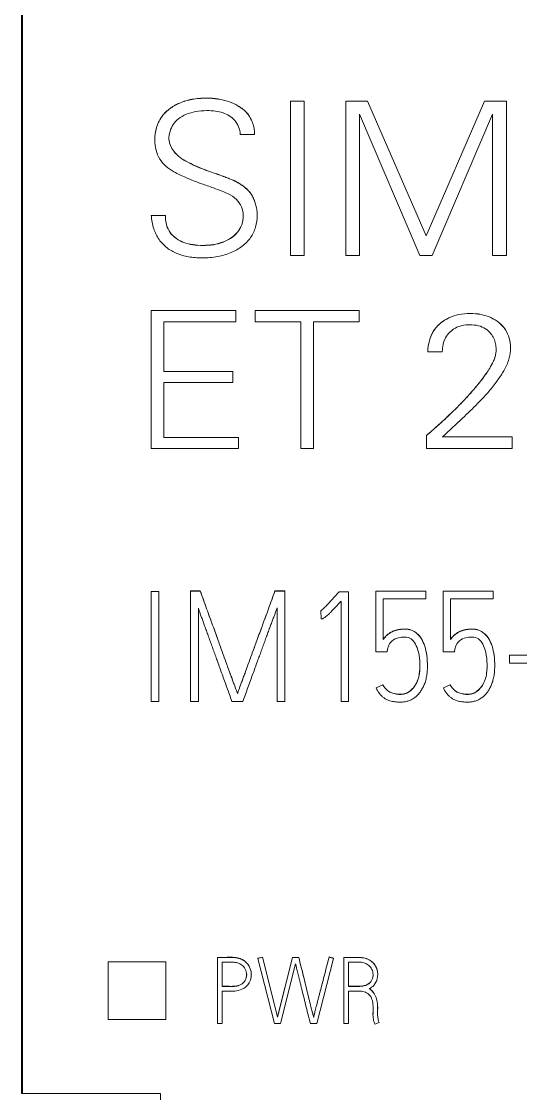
# Model space of a CAD drawing. Header units: millimetres. Extents: x 6750 to 121550, y -28210 to 66060.
# Drawn here: x 16075.67 to 16083.78, y 16136.44 to 16153.88 of the extents above; entities that cross this region are included whole.
import ezdxf

# ---------------------------------------------------------------- set-up
doc = ezdxf.new("R2010")
doc.units = ezdxf.units.MM
doc.layers.add('1', color=7, linetype='Continuous')

# ---------------------------------------------------------------- blocks, each defined once
blk = doc.blocks.new('5')
at = {"layer": '1', "color": 7, "linetype": 'Continuous', "lineweight": 13}
for p, q in [((40058.585, 18100.104), (40058.585, 18155.043)), ((40063.463, 18118.104), (40063.463, 18115.304)), ((40063.712, 18118.104), (40063.463, 18118.104)), ((40063.712, 18115.304), (40063.712, 18118.104)), ((40064.465, 18118.104), (40064.465, 18115.304)), ((40064.861, 18118.104), (40064.465, 18118.104)), ((40065.922, 18115.665), (40064.861, 18118.104)), ((40066.982, 18118.104), (40065.922, 18115.665)), ((40067.378, 18118.104), (40066.982, 18118.104)), ((40067.378, 18115.304), (40067.378, 18118.104)), ((40064.714, 18115.304), (40064.714, 18117.867)), ((40064.714, 18117.867), (40065.809, 18115.304)), ((40066.034, 18115.304), (40067.129, 18117.867)), ((40067.129, 18117.867), (40067.129, 18115.304)), ((40062.554, 18117.503), (40062.81, 18117.503)), ((40062.811, 18117.521), (40062.811, 18117.525)), ((40061.004, 18117.407), (40061.004, 18117.403)), ((40060.938, 18116.029), (40060.938, 18116.031)), ((40061.195, 18116.029), (40060.938, 18116.029)), ((40061.195, 18116.029), (40061.195, 18116.031)), ((40062.861, 18116.031), (40062.861, 18116.035)), ((40063.463, 18115.304), (40063.712, 18115.304)), ((40064.465, 18115.304), (40064.714, 18115.304)), ((40065.809, 18115.304), (40066.034, 18115.304)), ((40067.129, 18115.304), (40067.378, 18115.304)), ((40060.938, 18114.305), (40060.938, 18111.805)), ((40062.47, 18114.305), (40060.938, 18114.305)), ((40062.47, 18114.104), (40062.47, 18114.305)), ((40062.824, 18114.305), (40062.824, 18114.104)), ((40064.71, 18114.305), (40062.824, 18114.305)), ((40064.71, 18114.104), (40064.71, 18114.305)), ((40061.167, 18113.2), (40061.167, 18114.104)), ((40061.167, 18114.104), (40062.47, 18114.104)), ((40062.824, 18114.104), (40063.653, 18114.104)), ((40063.653, 18114.104), (40063.653, 18111.805)), ((40063.881, 18111.805), (40063.881, 18114.104)), ((40063.881, 18114.104), (40064.71, 18114.104)), ((40067.453, 18113.625), (40067.453, 18113.629)), ((40065.956, 18113.572), (40065.956, 18113.568)), ((40065.956, 18113.557), (40066.217, 18113.557)), ((40062.42, 18113.2), (40061.167, 18113.2)), ((40062.42, 18112.999), (40062.42, 18113.2)), ((40061.167, 18112.006), (40061.167, 18112.999)), ((40061.167, 18112.999), (40062.42, 18112.999)), ((40065.931, 18112.04), (40065.931, 18112.043)), ((40065.931, 18112.04), (40065.931, 18111.805)), ((40062.524, 18112.006), (40061.167, 18112.006)), ((40062.524, 18111.805), (40062.524, 18112.006)), ((40067.485, 18112.016), (40066.22, 18112.016)), ((40067.485, 18111.805), (40067.485, 18112.016)), ((40060.938, 18111.805), (40062.524, 18111.805)), ((40063.653, 18111.805), (40063.881, 18111.805)), ((40065.931, 18111.805), (40067.485, 18111.805)), ((40061.075, 18109.211), (40060.938, 18109.211)), ((40060.938, 18109.211), (40060.938, 18107.218)), ((40061.075, 18107.218), (40061.075, 18109.211)), ((40061.653, 18109.217), (40061.653, 18109.22)), ((40061.828, 18109.22), (40061.653, 18109.22)), ((40061.653, 18109.217), (40061.653, 18107.218)), ((40061.828, 18109.217), (40061.653, 18109.217)), ((40061.828, 18109.217), (40061.828, 18109.22)), ((40063.359, 18109.22), (40063.182, 18109.22)), ((40063.182, 18109.217), (40063.182, 18109.22)), ((40063.359, 18109.217), (40063.182, 18109.217)), ((40063.359, 18109.217), (40063.359, 18109.22)), ((40063.359, 18107.218), (40063.359, 18109.217)), ((40064.516, 18109.206), (40064.344, 18109.206)), ((40064.516, 18107.215), (40064.516, 18109.206)), ((40065.01, 18108.119), (40065.01, 18109.217)), ((40065.01, 18109.217), (40065.919, 18109.217)), ((40065.919, 18109.217), (40065.919, 18109.078)), ((40066.23, 18108.119), (40066.23, 18109.217)), ((40066.23, 18109.217), (40067.139, 18109.217)), ((40067.139, 18109.217), (40067.139, 18109.078)), ((40064.38, 18109.034), (40064.38, 18107.215)), ((40065.147, 18109.078), (40065.147, 18108.341)), ((40065.919, 18109.078), (40065.147, 18109.078)), ((40066.367, 18109.078), (40066.367, 18108.341)), ((40067.139, 18109.078), (40066.367, 18109.078)), ((40061.793, 18107.218), (40061.793, 18108.906)), ((40063.22, 18108.912), (40063.22, 18107.218)), ((40064.014, 18108.86), (40064.014, 18108.863)), ((40064.014, 18108.86), (40064.022, 18108.712)), ((40065.218, 18108.119), (40065.01, 18108.119)), ((40066.438, 18108.119), (40066.23, 18108.119)), ((40067.437, 18108.053), (40067.437, 18107.911)), ((40068.059, 18108.053), (40067.437, 18108.053)), ((40065.947, 18107.859), (40065.947, 18107.865)), ((40067.167, 18107.859), (40067.167, 18107.865)), ((40067.437, 18107.911), (40068.059, 18107.911)), ((40062.505, 18107.359), (40062.505, 18107.363)), ((40065.016, 18107.462), (40065.141, 18107.52)), ((40065.016, 18107.462), (40065.016, 18107.465)), ((40065.141, 18107.52), (40065.141, 18107.524)), ((40066.236, 18107.462), (40066.361, 18107.52)), ((40066.236, 18107.462), (40066.236, 18107.465)), ((40066.361, 18107.52), (40066.361, 18107.524)), ((40060.938, 18107.218), (40061.075, 18107.218)), ((40061.653, 18107.218), (40061.793, 18107.218)), ((40062.401, 18107.218), (40062.6, 18107.218)), ((40063.22, 18107.218), (40063.359, 18107.218)), ((40064.38, 18107.215), (40064.516, 18107.215)), ((40060.155, 18101.446), (40060.155, 18102.496)), ((40060.155, 18102.496), (40061.205, 18102.496)), ((40061.205, 18102.496), (40061.205, 18101.446)), ((40062.138, 18102.572), (40062.138, 18102.575)), ((40062.138, 18101.373), (40062.138, 18102.572)), ((40062.956, 18102.58), (40062.874, 18102.56)), ((40062.956, 18102.577), (40062.874, 18102.557)), ((40062.874, 18102.557), (40062.874, 18102.56)), ((40062.874, 18102.557), (40063.172, 18101.373)), ((40063.229, 18101.496), (40062.956, 18102.58)), ((40062.956, 18102.577), (40062.956, 18102.58)), ((40063.229, 18101.492), (40062.956, 18102.577)), ((40063.498, 18102.575), (40063.229, 18101.496)), ((40063.498, 18102.572), (40063.229, 18101.492)), ((40063.613, 18102.575), (40063.498, 18102.575)), ((40063.498, 18102.572), (40063.498, 18102.575)), ((40063.613, 18102.572), (40063.498, 18102.572)), ((40063.613, 18102.572), (40063.613, 18102.575)), ((40063.939, 18101.373), (40064.245, 18102.557)), ((40064.245, 18102.56), (40064.164, 18102.582)), ((40064.164, 18102.579), (40064.164, 18102.582)), ((40064.245, 18102.557), (40064.164, 18102.579)), ((40064.245, 18102.557), (40064.245, 18102.56)), ((40064.43, 18102.572), (40064.43, 18102.575)), ((40064.43, 18101.373), (40064.43, 18102.572)), ((40062.223, 18102.487), (40062.223, 18102.046)), ((40063.285, 18101.373), (40063.556, 18102.456)), ((40064.515, 18102.487), (40064.515, 18102.048)), ((40062.754, 18102.258), (40062.754, 18102.263)), ((40065.046, 18102.261), (40065.046, 18102.266)), ((40062.223, 18101.962), (40062.223, 18101.373)), ((40064.515, 18101.963), (40064.515, 18101.373)), ((40064.96, 18101.552), (40064.96, 18101.547)), ((40061.205, 18101.446), (40060.155, 18101.446)), ((40062.223, 18101.373), (40062.138, 18101.373)), ((40063.172, 18101.373), (40063.285, 18101.373)), ((40063.229, 18101.492), (40063.229, 18101.496)), ((40063.824, 18101.373), (40063.939, 18101.373)), ((40063.883, 18101.489), (40063.883, 18101.492)), ((40064.515, 18101.373), (40064.43, 18101.373)), ((40065.071, 18101.394), (40064.993, 18101.364)), ((40065.071, 18101.394), (40065.071, 18101.398)), ((40061.105, 18100.104), (40058.585, 18100.104))]:
    blk.add_line(p, q, dxfattribs=at)
for points, knots in [([(40062.81, 18117.505), (40062.813, 18117.575), (40062.79, 18117.714), (40062.685, 18117.899), (40062.523, 18118.023), (40062.34, 18118.105), (40062.144, 18118.151), (40061.919, 18118.166), (40061.684, 18118.148), (40061.455, 18118.081), (40061.262, 18117.971), (40061.111, 18117.818), (40061.021, 18117.622), (40061.004, 18117.478), (40061.004, 18117.404), (40061.004, 18117.404)], [0, 0, 0, 0, 0.082317, 0.159626, 0.242872, 0.315418, 0.39261, 0.476931, 0.576687, 0.667098, 0.752649, 0.833856, 0.913516, 0.999988, 1, 1, 1, 1]), ([(40062.81, 18117.503), (40062.813, 18117.573), (40062.79, 18117.712), (40062.685, 18117.897), (40062.523, 18118.021), (40062.34, 18118.103), (40062.144, 18118.149), (40061.919, 18118.164), (40061.684, 18118.146), (40061.455, 18118.079), (40061.262, 18117.969), (40061.111, 18117.816), (40061.021, 18117.619), (40060.997, 18117.413), (40061.017, 18117.218), (40061.084, 18117.051), (40061.199, 18116.916), (40061.367, 18116.81), (40061.585, 18116.706), (40061.826, 18116.614), (40062.049, 18116.539), (40062.21, 18116.479), (40062.354, 18116.418), (40062.486, 18116.336), (40062.587, 18116.192), (40062.613, 18116.026), (40062.59, 18115.862), (40062.508, 18115.716), (40062.381, 18115.61), (40062.231, 18115.537), (40062.061, 18115.495), (40061.878, 18115.483), (40061.697, 18115.494), (40061.533, 18115.534), (40061.391, 18115.606), (40061.277, 18115.713), (40061.207, 18115.862), (40061.194, 18115.973), (40061.195, 18116.029)], [0, 0, 0, 0, 0.030889, 0.0599, 0.091138, 0.118361, 0.147327, 0.178968, 0.216402, 0.250329, 0.282431, 0.312905, 0.342797, 0.375245, 0.402795, 0.427926, 0.452851, 0.478995, 0.514144, 0.558717, 0.592082, 0.617139, 0.633918, 0.660603, 0.684114, 0.708357, 0.732422, 0.755322, 0.779994, 0.803341, 0.82832, 0.855864, 0.883403, 0.907603, 0.92946, 0.952252, 0.974877, 1, 1, 1, 1]), ([(40060.938, 18116.029), (40060.945, 18115.949), (40060.974, 18115.795), (40061.07, 18115.591), (40061.218, 18115.438), (40061.403, 18115.332), (40061.621, 18115.273), (40061.874, 18115.255), (40062.136, 18115.275), (40062.386, 18115.345), (40062.591, 18115.464), (40062.748, 18115.623), (40062.843, 18115.82), (40062.865, 18115.993), (40062.857, 18116.125), (40062.84, 18116.213), (40062.812, 18116.299), (40062.775, 18116.38), (40062.728, 18116.451), (40062.666, 18116.518), (40062.586, 18116.582), (40062.48, 18116.644), (40062.373, 18116.692), (40062.265, 18116.733), (40062.155, 18116.773), (40061.927, 18116.851), (40061.64, 18116.962), (40061.344, 18117.152), (40061.245, 18117.383), (40061.273, 18117.555), (40061.331, 18117.685), (40061.433, 18117.793), (40061.574, 18117.875), (40061.751, 18117.924), (40061.932, 18117.937), (40062.099, 18117.928), (40062.237, 18117.898), (40062.358, 18117.843), (40062.46, 18117.76), (40062.529, 18117.641), (40062.55, 18117.55), (40062.554, 18117.503)], [0, 0, 0, 0, 0.03578, 0.06769, 0.098351, 0.127939, 0.160348, 0.197201, 0.238828, 0.275857, 0.310166, 0.342167, 0.372721, 0.404961, 0.417856, 0.430897, 0.444287, 0.457445, 0.469842, 0.481776, 0.497434, 0.515152, 0.535211, 0.549122, 0.566308, 0.586775, 0.654817, 0.702447, 0.736814, 0.757929, 0.777796, 0.798351, 0.822345, 0.848675, 0.878732, 0.901834, 0.922112, 0.940242, 0.95978, 0.979016, 1, 1, 1, 1]), ([(40062.861, 18116.034), (40062.861, 18116.036), (40062.861, 18116.067), (40062.857, 18116.127), (40062.84, 18116.215), (40062.812, 18116.301), (40062.775, 18116.382), (40062.728, 18116.453), (40062.666, 18116.52), (40062.586, 18116.584), (40062.48, 18116.646), (40062.373, 18116.694), (40062.265, 18116.735), (40062.155, 18116.775), (40061.927, 18116.853), (40061.64, 18116.964), (40061.344, 18117.154), (40061.262, 18117.345), (40061.26, 18117.431), (40061.26, 18117.439)], [0, 0, 0, 0, 0.002347, 0.040712, 0.079512, 0.119351, 0.1585, 0.195383, 0.230889, 0.277475, 0.330191, 0.38987, 0.431257, 0.482392, 0.543285, 0.745725, 0.887436, 0.989684, 1, 1, 1, 1]), ([(40062.605, 18116.029), (40062.605, 18116.028), (40062.605, 18115.972), (40062.59, 18115.864), (40062.508, 18115.718), (40062.381, 18115.613), (40062.231, 18115.539), (40062.061, 18115.497), (40061.878, 18115.485), (40061.697, 18115.496), (40061.533, 18115.536), (40061.391, 18115.608), (40061.277, 18115.715), (40061.207, 18115.864), (40061.194, 18115.975), (40061.195, 18116.031)], [0, 0, 0, 0, 0.000529, 0.083, 0.161478, 0.246029, 0.326043, 0.411645, 0.50604, 0.600418, 0.683351, 0.758256, 0.836367, 0.913904, 1, 1, 1, 1]), ([(40067.453, 18113.629), (40067.453, 18113.689), (40067.439, 18113.805), (40067.368, 18113.967), (40067.249, 18114.094), (40067.096, 18114.188), (40066.916, 18114.244), (40066.719, 18114.26), (40066.521, 18114.243), (40066.336, 18114.184), (40066.177, 18114.083), (40066.049, 18113.942), (40065.971, 18113.76), (40065.955, 18113.627), (40065.956, 18113.559)], [0, 0, 0, 0, 0.080075, 0.155443, 0.231613, 0.310614, 0.392627, 0.482112, 0.573577, 0.657504, 0.738698, 0.823847, 0.908279, 1, 1, 1, 1]), ([(40066.22, 18112.016), (40066.342, 18112.128), (40066.557, 18112.326), (40066.832, 18112.592), (40067.039, 18112.806), (40067.187, 18112.995), (40067.305, 18113.164), (40067.383, 18113.304), (40067.426, 18113.421), (40067.448, 18113.521), (40067.457, 18113.65), (40067.44, 18113.802), (40067.368, 18113.965), (40067.249, 18114.092), (40067.096, 18114.186), (40066.916, 18114.242), (40066.719, 18114.258), (40066.521, 18114.241), (40066.336, 18114.182), (40066.177, 18114.081), (40066.049, 18113.94), (40065.971, 18113.758), (40065.955, 18113.625), (40065.956, 18113.557)], [0, 0, 0, 0, 0.114671, 0.203231, 0.265775, 0.322122, 0.36968, 0.408822, 0.432932, 0.456463, 0.47988, 0.522429, 0.561556, 0.601099, 0.642111, 0.684688, 0.731143, 0.778626, 0.822196, 0.864348, 0.908552, 0.952384, 1, 1, 1, 1]), ([(40066.217, 18113.557), (40066.216, 18113.603), (40066.226, 18113.692), (40066.271, 18113.816), (40066.349, 18113.918), (40066.452, 18113.995), (40066.578, 18114.04), (40066.722, 18114.053), (40066.869, 18114.039), (40067.004, 18113.984), (40067.096, 18113.898), (40067.154, 18113.802), (40067.186, 18113.705), (40067.195, 18113.612), (40067.188, 18113.526), (40067.169, 18113.449), (40067.138, 18113.369), (40067.091, 18113.281), (40067.027, 18113.182), (40066.932, 18113.051), (40066.804, 18112.892), (40066.643, 18112.711), (40066.477, 18112.54), (40066.305, 18112.374), (40066.126, 18112.21), (40065.999, 18112.099), (40065.931, 18112.04)], [0, 0, 0, 0, 0.038956, 0.07462, 0.109655, 0.144884, 0.181194, 0.221247, 0.265487, 0.304306, 0.341693, 0.36967, 0.397589, 0.426858, 0.447851, 0.469788, 0.493122, 0.520169, 0.553146, 0.59221, 0.656609, 0.72452, 0.796081, 0.857139, 0.925098, 1, 1, 1, 1]), ([(40067.192, 18113.603), (40067.192, 18113.578), (40067.188, 18113.528), (40067.169, 18113.451), (40067.138, 18113.371), (40067.091, 18113.283), (40067.027, 18113.184), (40066.932, 18113.053), (40066.804, 18112.894), (40066.643, 18112.713), (40066.477, 18112.542), (40066.305, 18112.376), (40066.126, 18112.212), (40065.999, 18112.101), (40065.931, 18112.043)], [0, 0, 0, 0, 0.036389, 0.074675, 0.115395, 0.162598, 0.22015, 0.288325, 0.400714, 0.519232, 0.64412, 0.750678, 0.869281, 1, 1, 1, 1]), ([(40062.505, 18107.363), (40062.502, 18107.369), (40062.494, 18107.387), (40062.481, 18107.422), (40062.462, 18107.472), (40062.439, 18107.535), (40062.412, 18107.609), (40062.381, 18107.693), (40062.347, 18107.785), (40062.311, 18107.884), (40062.272, 18107.989), (40062.233, 18108.099), (40062.193, 18108.211), (40062.134, 18108.379), (40062.049, 18108.608), (40061.941, 18108.907), (40061.867, 18109.113), (40061.828, 18109.22)], [0, 0, 0, 0, 0.01051, 0.029567, 0.057177, 0.091724, 0.131585, 0.176761, 0.226488, 0.280002, 0.337303, 0.396864, 0.457159, 0.518187, 0.666593, 0.827197, 1, 1, 1, 1]), ([(40062.505, 18107.359), (40062.502, 18107.366), (40062.494, 18107.384), (40062.481, 18107.419), (40062.462, 18107.469), (40062.439, 18107.532), (40062.412, 18107.606), (40062.381, 18107.689), (40062.347, 18107.781), (40062.311, 18107.881), (40062.272, 18107.986), (40062.233, 18108.096), (40062.193, 18108.208), (40062.134, 18108.376), (40062.049, 18108.605), (40061.941, 18108.903), (40061.867, 18109.11), (40061.828, 18109.217)], [0, 0, 0, 0, 0.01051, 0.029567, 0.057177, 0.091724, 0.131585, 0.176761, 0.226488, 0.280002, 0.337303, 0.396864, 0.457159, 0.518187, 0.666593, 0.827197, 1, 1, 1, 1]), ([(40063.182, 18109.22), (40063.143, 18109.113), (40063.068, 18108.906), (40062.959, 18108.608), (40062.874, 18108.379), (40062.813, 18108.211), (40062.772, 18108.099), (40062.732, 18107.989), (40062.694, 18107.884), (40062.657, 18107.785), (40062.623, 18107.693), (40062.593, 18107.609), (40062.566, 18107.536), (40062.543, 18107.472), (40062.526, 18107.422), (40062.513, 18107.387), (40062.507, 18107.369), (40062.505, 18107.363)], [0, 0, 0, 0, 0.172859, 0.333624, 0.482296, 0.543585, 0.604036, 0.663651, 0.720953, 0.774468, 0.824196, 0.869347, 0.90913, 0.943546, 0.970974, 0.989792, 1, 1, 1, 1]), ([(40063.182, 18109.217), (40063.143, 18109.11), (40063.068, 18108.903), (40062.959, 18108.605), (40062.874, 18108.376), (40062.813, 18108.208), (40062.772, 18108.096), (40062.732, 18107.986), (40062.694, 18107.881), (40062.657, 18107.781), (40062.623, 18107.689), (40062.593, 18107.606), (40062.566, 18107.532), (40062.543, 18107.469), (40062.526, 18107.419), (40062.513, 18107.384), (40062.507, 18107.366), (40062.505, 18107.359)], [0, 0, 0, 0, 0.172859, 0.333624, 0.482296, 0.543585, 0.604036, 0.663651, 0.720953, 0.774468, 0.824196, 0.869347, 0.90913, 0.943546, 0.970974, 0.989792, 1, 1, 1, 1]), ([(40064.344, 18109.206), (40064.303, 18109.158), (40064.217, 18109.063), (40064.11, 18108.945), (40064.038, 18108.881), (40064.014, 18108.86)], [0, 0, 0, 0, 0.396407, 0.801463, 1, 1, 1, 1]), ([(40064.022, 18108.712), (40064.025, 18108.712), (40064.031, 18108.713), (40064.041, 18108.715), (40064.053, 18108.718), (40064.067, 18108.725), (40064.086, 18108.738), (40064.109, 18108.757), (40064.138, 18108.782), (40064.172, 18108.815), (40064.212, 18108.855), (40064.26, 18108.905), (40064.317, 18108.966), (40064.358, 18109.01), (40064.38, 18109.034)], [0, 0, 0, 0, 0.016542, 0.036513, 0.060095, 0.092074, 0.138135, 0.198831, 0.27637, 0.372885, 0.488464, 0.628711, 0.799215, 1, 1, 1, 1]), ([(40061.793, 18108.906), (40061.798, 18108.891), (40061.81, 18108.856), (40061.83, 18108.8), (40061.854, 18108.735), (40061.88, 18108.662), (40061.908, 18108.584), (40061.939, 18108.5), (40061.971, 18108.412), (40062.005, 18108.32), (40062.038, 18108.225), (40062.073, 18108.13), (40062.107, 18108.034), (40062.158, 18107.894), (40062.225, 18107.706), (40062.312, 18107.466), (40062.371, 18107.302), (40062.401, 18107.218)], [0, 0, 0, 0, 0.0278, 0.061131, 0.099993, 0.143274, 0.189863, 0.239759, 0.292284, 0.346755, 0.403176, 0.460327, 0.516995, 0.573178, 0.708837, 0.851111, 1, 1, 1, 1]), ([(40062.6, 18107.218), (40062.631, 18107.303), (40062.691, 18107.468), (40062.78, 18107.711), (40062.849, 18107.9), (40062.9, 18108.041), (40062.935, 18108.137), (40062.97, 18108.234), (40063.005, 18108.328), (40063.038, 18108.42), (40063.071, 18108.509), (40063.101, 18108.592), (40063.131, 18108.671), (40063.158, 18108.743), (40063.182, 18108.808), (40063.202, 18108.863), (40063.215, 18108.897), (40063.22, 18108.912)], [0, 0, 0, 0, 0.150101, 0.292976, 0.428628, 0.485364, 0.542319, 0.599491, 0.655774, 0.710063, 0.762355, 0.812034, 0.858479, 0.901691, 0.940345, 0.973114, 1, 1, 1, 1]), ([(40065.147, 18108.341), (40065.152, 18108.349), (40065.164, 18108.365), (40065.184, 18108.388), (40065.207, 18108.411), (40065.232, 18108.432), (40065.259, 18108.452), (40065.289, 18108.471), (40065.322, 18108.487), (40065.358, 18108.501), (40065.397, 18108.512), (40065.44, 18108.521), (40065.486, 18108.526), (40065.559, 18108.528), (40065.656, 18108.515), (40065.765, 18108.452), (40065.847, 18108.348), (40065.906, 18108.211), (40065.94, 18108.041), (40065.949, 18107.885), (40065.944, 18107.756), (40065.932, 18107.666), (40065.912, 18107.582), (40065.884, 18107.507), (40065.85, 18107.438), (40065.811, 18107.377), (40065.765, 18107.325), (40065.713, 18107.281), (40065.655, 18107.247), (40065.593, 18107.222), (40065.527, 18107.207), (40065.473, 18107.204), (40065.432, 18107.205), (40065.402, 18107.206), (40065.367, 18107.208), (40065.328, 18107.213), (40065.287, 18107.222), (40065.245, 18107.236), (40065.203, 18107.254), (40065.161, 18107.28), (40065.119, 18107.312), (40065.08, 18107.353), (40065.045, 18107.403), (40065.025, 18107.442), (40065.016, 18107.462)], [0, 0, 0, 0, 0.010599, 0.021569, 0.032971, 0.044747, 0.056862, 0.069391, 0.082474, 0.096294, 0.110967, 0.126553, 0.143138, 0.160829, 0.20486, 0.246912, 0.292657, 0.345293, 0.406547, 0.47839, 0.513035, 0.545515, 0.576156, 0.605054, 0.632265, 0.65816, 0.682966, 0.70701, 0.730884, 0.754778, 0.778872, 0.803743, 0.812557, 0.82334, 0.836097, 0.85019, 0.86509, 0.880925, 0.897607, 0.915177, 0.933884, 0.953938, 0.975821, 1, 1, 1, 1]), ([(40065.147, 18108.344), (40065.152, 18108.352), (40065.164, 18108.368), (40065.184, 18108.392), (40065.207, 18108.414), (40065.232, 18108.435), (40065.259, 18108.455), (40065.289, 18108.474), (40065.322, 18108.49), (40065.358, 18108.504), (40065.397, 18108.516), (40065.44, 18108.524), (40065.486, 18108.529), (40065.559, 18108.532), (40065.656, 18108.519), (40065.765, 18108.455), (40065.847, 18108.351), (40065.906, 18108.214), (40065.94, 18108.047), (40065.947, 18107.927), (40065.947, 18107.863)], [0, 0, 0, 0, 0.022313, 0.045409, 0.069413, 0.094204, 0.119709, 0.146087, 0.173629, 0.202725, 0.233614, 0.266428, 0.301343, 0.338587, 0.431284, 0.519815, 0.61612, 0.726932, 0.855889, 1, 1, 1, 1]), ([(40066.367, 18108.341), (40066.372, 18108.349), (40066.384, 18108.365), (40066.404, 18108.388), (40066.427, 18108.411), (40066.452, 18108.432), (40066.479, 18108.452), (40066.509, 18108.471), (40066.542, 18108.487), (40066.578, 18108.501), (40066.617, 18108.512), (40066.66, 18108.521), (40066.706, 18108.526), (40066.779, 18108.528), (40066.876, 18108.515), (40066.985, 18108.452), (40067.067, 18108.348), (40067.126, 18108.211), (40067.16, 18108.041), (40067.169, 18107.885), (40067.164, 18107.756), (40067.152, 18107.666), (40067.132, 18107.582), (40067.104, 18107.507), (40067.07, 18107.438), (40067.031, 18107.377), (40066.985, 18107.325), (40066.933, 18107.281), (40066.875, 18107.247), (40066.813, 18107.222), (40066.747, 18107.207), (40066.693, 18107.204), (40066.652, 18107.205), (40066.622, 18107.206), (40066.587, 18107.208), (40066.548, 18107.213), (40066.507, 18107.222), (40066.465, 18107.236), (40066.423, 18107.254), (40066.381, 18107.28), (40066.339, 18107.312), (40066.3, 18107.353), (40066.265, 18107.403), (40066.245, 18107.442), (40066.236, 18107.462)], [0, 0, 0, 0, 0.010599, 0.021569, 0.032971, 0.044747, 0.056862, 0.069391, 0.082474, 0.096294, 0.110967, 0.126553, 0.143138, 0.160829, 0.20486, 0.246912, 0.292657, 0.345293, 0.406547, 0.47839, 0.513035, 0.545515, 0.576156, 0.605054, 0.632265, 0.65816, 0.682966, 0.70701, 0.730884, 0.754778, 0.778872, 0.803743, 0.812557, 0.82334, 0.836097, 0.85019, 0.86509, 0.880925, 0.897607, 0.915177, 0.933884, 0.953938, 0.975821, 1, 1, 1, 1]), ([(40066.367, 18108.344), (40066.372, 18108.352), (40066.384, 18108.368), (40066.404, 18108.392), (40066.427, 18108.414), (40066.452, 18108.435), (40066.479, 18108.455), (40066.509, 18108.474), (40066.542, 18108.49), (40066.578, 18108.504), (40066.617, 18108.516), (40066.66, 18108.524), (40066.706, 18108.529), (40066.779, 18108.532), (40066.876, 18108.519), (40066.985, 18108.455), (40067.067, 18108.351), (40067.126, 18108.214), (40067.16, 18108.047), (40067.167, 18107.927), (40067.167, 18107.863)], [0, 0, 0, 0, 0.022313, 0.045409, 0.069413, 0.094204, 0.119709, 0.146087, 0.173629, 0.202725, 0.233614, 0.266428, 0.301343, 0.338587, 0.431284, 0.519815, 0.61612, 0.726932, 0.855889, 1, 1, 1, 1]), ([(40065.141, 18107.52), (40065.164, 18107.473), (40065.224, 18107.393), (40065.385, 18107.338), (40065.58, 18107.344), (40065.745, 18107.501), (40065.811, 18107.72), (40065.812, 18107.946), (40065.786, 18108.14), (40065.722, 18108.283), (40065.634, 18108.38), (40065.509, 18108.39), (40065.384, 18108.37), (40065.273, 18108.299), (40065.23, 18108.197), (40065.22, 18108.14), (40065.218, 18108.119)], [0, 0, 0, 0, 0.065529, 0.138994, 0.222516, 0.322218, 0.42702, 0.529437, 0.632206, 0.692364, 0.744794, 0.802247, 0.853801, 0.918997, 0.971603, 1, 1, 1, 1]), ([(40066.361, 18107.52), (40066.384, 18107.473), (40066.444, 18107.393), (40066.605, 18107.338), (40066.8, 18107.344), (40066.965, 18107.501), (40067.031, 18107.72), (40067.031, 18107.946), (40067.006, 18108.14), (40066.942, 18108.283), (40066.854, 18108.38), (40066.729, 18108.39), (40066.604, 18108.37), (40066.493, 18108.299), (40066.45, 18108.197), (40066.44, 18108.14), (40066.438, 18108.119)], [0, 0, 0, 0, 0.065529, 0.138994, 0.222516, 0.322218, 0.42702, 0.529437, 0.632206, 0.692364, 0.744794, 0.802247, 0.853801, 0.918997, 0.971603, 1, 1, 1, 1]), ([(40065.141, 18107.524), (40065.164, 18107.476), (40065.224, 18107.396), (40065.385, 18107.341), (40065.58, 18107.347), (40065.745, 18107.504), (40065.802, 18107.694), (40065.809, 18107.816), (40065.809, 18107.861)], [0, 0, 0, 0, 0.133891, 0.283995, 0.45465, 0.658365, 0.872499, 1, 1, 1, 1]), ([(40066.361, 18107.524), (40066.384, 18107.476), (40066.444, 18107.396), (40066.605, 18107.341), (40066.8, 18107.347), (40066.965, 18107.504), (40067.022, 18107.694), (40067.029, 18107.816), (40067.029, 18107.861)], [0, 0, 0, 0, 0.133891, 0.283995, 0.45465, 0.658365, 0.872499, 1, 1, 1, 1]), ([(40062.138, 18102.575), (40062.169, 18102.575), (40062.237, 18102.575), (40062.329, 18102.575), (40062.428, 18102.577), (40062.523, 18102.568), (40062.618, 18102.524), (40062.7, 18102.451), (40062.746, 18102.355), (40062.754, 18102.286), (40062.754, 18102.26)], [0, 0, 0, 0, 0.116618, 0.255726, 0.348715, 0.494189, 0.609933, 0.740311, 0.901101, 1, 1, 1, 1]), ([(40062.138, 18102.572), (40062.169, 18102.572), (40062.237, 18102.572), (40062.329, 18102.572), (40062.428, 18102.573), (40062.523, 18102.564), (40062.618, 18102.52), (40062.7, 18102.448), (40062.751, 18102.341), (40062.759, 18102.219), (40062.715, 18102.087), (40062.6, 18101.989), (40062.454, 18101.957), (40062.332, 18101.963), (40062.255, 18101.961), (40062.223, 18101.962)], [0, 0, 0, 0, 0.062294, 0.136602, 0.186274, 0.263982, 0.325809, 0.395453, 0.481343, 0.5586, 0.637677, 0.754674, 0.843676, 0.935478, 1, 1, 1, 1]), ([(40063.883, 18101.492), (40063.881, 18101.499), (40063.878, 18101.514), (40063.871, 18101.54), (40063.862, 18101.574), (40063.852, 18101.614), (40063.84, 18101.66), (40063.827, 18101.711), (40063.814, 18101.766), (40063.799, 18101.824), (40063.784, 18101.886), (40063.769, 18101.949), (40063.753, 18102.012), (40063.73, 18102.107), (40063.699, 18102.236), (40063.657, 18102.402), (40063.628, 18102.516), (40063.613, 18102.575)], [0, 0, 0, 0, 0.016952, 0.041295, 0.073031, 0.110832, 0.153372, 0.200652, 0.251748, 0.305737, 0.362618, 0.421106, 0.479916, 0.539047, 0.682978, 0.836628, 1, 1, 1, 1]), ([(40063.883, 18101.489), (40063.881, 18101.495), (40063.878, 18101.51), (40063.871, 18101.537), (40063.862, 18101.57), (40063.852, 18101.611), (40063.84, 18101.657), (40063.827, 18101.708), (40063.814, 18101.763), (40063.799, 18101.821), (40063.784, 18101.882), (40063.769, 18101.945), (40063.753, 18102.009), (40063.73, 18102.104), (40063.699, 18102.233), (40063.657, 18102.399), (40063.628, 18102.513), (40063.613, 18102.572)], [0, 0, 0, 0, 0.016952, 0.041295, 0.073031, 0.110832, 0.153372, 0.200652, 0.251748, 0.305737, 0.362618, 0.421106, 0.479916, 0.539047, 0.682978, 0.836628, 1, 1, 1, 1]), ([(40064.164, 18102.582), (40064.148, 18102.522), (40064.119, 18102.407), (40064.075, 18102.24), (40064.042, 18102.11), (40064.017, 18102.015), (40064.001, 18101.951), (40063.984, 18101.888), (40063.968, 18101.827), (40063.953, 18101.768), (40063.939, 18101.713), (40063.926, 18101.662), (40063.914, 18101.615), (40063.903, 18101.574), (40063.894, 18101.54), (40063.888, 18101.514), (40063.884, 18101.499), (40063.883, 18101.492)], [0, 0, 0, 0, 0.163898, 0.317597, 0.461096, 0.520058, 0.578861, 0.637505, 0.694536, 0.748498, 0.799393, 0.846462, 0.88895, 0.926857, 0.958727, 0.983108, 1, 1, 1, 1]), ([(40064.164, 18102.579), (40064.148, 18102.519), (40064.119, 18102.404), (40064.075, 18102.236), (40064.042, 18102.107), (40064.017, 18102.012), (40064.001, 18101.948), (40063.984, 18101.885), (40063.968, 18101.823), (40063.953, 18101.764), (40063.939, 18101.709), (40063.926, 18101.658), (40063.914, 18101.612), (40063.903, 18101.571), (40063.894, 18101.537), (40063.888, 18101.51), (40063.884, 18101.495), (40063.883, 18101.489)], [0, 0, 0, 0, 0.163898, 0.317597, 0.461096, 0.520058, 0.578861, 0.637505, 0.694536, 0.748498, 0.799393, 0.846462, 0.88895, 0.926857, 0.958727, 0.983108, 1, 1, 1, 1]), ([(40064.43, 18102.575), (40064.448, 18102.575), (40064.494, 18102.575), (40064.57, 18102.575), (40064.673, 18102.575), (40064.783, 18102.576), (40064.888, 18102.538), (40064.98, 18102.469), (40065.035, 18102.37), (40065.046, 18102.291), (40065.046, 18102.263)], [0, 0, 0, 0, 0.069286, 0.174839, 0.287243, 0.461601, 0.588175, 0.702576, 0.891571, 1, 1, 1, 1]), ([(40064.43, 18102.572), (40064.448, 18102.572), (40064.494, 18102.572), (40064.57, 18102.572), (40064.673, 18102.572), (40064.783, 18102.573), (40064.888, 18102.534), (40064.98, 18102.466), (40065.047, 18102.347), (40065.051, 18102.193), (40064.988, 18102.068), (40064.923, 18102.021), (40064.891, 18102.005)], [0, 0, 0, 0, 0.049716, 0.125455, 0.20611, 0.33122, 0.422043, 0.504131, 0.639744, 0.778304, 0.90831, 1, 1, 1, 1]), ([(40062.223, 18102.046), (40062.255, 18102.046), (40062.328, 18102.047), (40062.434, 18102.042), (40062.542, 18102.062), (40062.634, 18102.125), (40062.677, 18102.23), (40062.663, 18102.339), (40062.607, 18102.423), (40062.527, 18102.472), (40062.444, 18102.489), (40062.363, 18102.487), (40062.291, 18102.487), (40062.243, 18102.487), (40062.223, 18102.487)], [0, 0, 0, 0, 0.084558, 0.192574, 0.280169, 0.373982, 0.47319, 0.564384, 0.653961, 0.732512, 0.808225, 0.874152, 0.94635, 1, 1, 1, 1]), ([(40063.556, 18102.456), (40063.558, 18102.449), (40063.561, 18102.435), (40063.568, 18102.408), (40063.576, 18102.374), (40063.586, 18102.334), (40063.597, 18102.288), (40063.61, 18102.237), (40063.624, 18102.182), (40063.638, 18102.124), (40063.653, 18102.062), (40063.668, 18101.999), (40063.684, 18101.936), (40063.707, 18101.841), (40063.739, 18101.712), (40063.78, 18101.546), (40063.809, 18101.432), (40063.824, 18101.373)], [0, 0, 0, 0, 0.016939, 0.041231, 0.072877, 0.11059, 0.153085, 0.200363, 0.251477, 0.305486, 0.362387, 0.420896, 0.479728, 0.538881, 0.682863, 0.836569, 1, 1, 1, 1]), ([(40064.515, 18102.048), (40064.549, 18102.048), (40064.617, 18102.049), (40064.722, 18102.046), (40064.835, 18102.058), (40064.933, 18102.13), (40064.967, 18102.237), (40064.955, 18102.337), (40064.906, 18102.416), (40064.832, 18102.465), (40064.748, 18102.49), (40064.673, 18102.487), (40064.594, 18102.487), (40064.547, 18102.487), (40064.515, 18102.487)], [0, 0, 0, 0, 0.09036, 0.18072, 0.277682, 0.386243, 0.480897, 0.561623, 0.646076, 0.718392, 0.791764, 0.874583, 0.915517, 1, 1, 1, 1]), ([(40062.223, 18102.05), (40062.255, 18102.05), (40062.328, 18102.051), (40062.434, 18102.046), (40062.542, 18102.066), (40062.634, 18102.128), (40062.667, 18102.208), (40062.669, 18102.255), (40062.669, 18102.264)], [0, 0, 0, 0, 0.170298, 0.387839, 0.564252, 0.75319, 0.952991, 1, 1, 1, 1]), ([(40064.515, 18102.051), (40064.549, 18102.051), (40064.617, 18102.052), (40064.722, 18102.049), (40064.835, 18102.061), (40064.933, 18102.134), (40064.959, 18102.216), (40064.961, 18102.258), (40064.961, 18102.265)], [0, 0, 0, 0, 0.181828, 0.363655, 0.558769, 0.777222, 0.967692, 1, 1, 1, 1]), ([(40064.993, 18101.364), (40064.987, 18101.381), (40064.972, 18101.427), (40064.957, 18101.51), (40064.963, 18101.625), (40064.962, 18101.746), (40064.928, 18101.864), (40064.85, 18101.94), (40064.749, 18101.967), (40064.639, 18101.962), (40064.559, 18101.964), (40064.515, 18101.963)], [0, 0, 0, 0, 0.054788, 0.154298, 0.265824, 0.41951, 0.538471, 0.64855, 0.748151, 0.858927, 1, 1, 1, 1]), ([(40064.891, 18102.008), (40064.92, 18101.989), (40064.971, 18101.944), (40065.023, 18101.849), (40065.042, 18101.745), (40065.045, 18101.676), (40065.045, 18101.644)], [0, 0, 0, 0, 0.237836, 0.500354, 0.761406, 1, 1, 1, 1]), ([(40064.891, 18102.005), (40064.92, 18101.986), (40064.971, 18101.941), (40065.023, 18101.846), (40065.043, 18101.733), (40065.046, 18101.625), (40065.041, 18101.527), (40065.051, 18101.452), (40065.064, 18101.411), (40065.071, 18101.394)], [0, 0, 0, 0, 0.148362, 0.312119, 0.474962, 0.663567, 0.800963, 0.920961, 1, 1, 1, 1]), ([(40064.96, 18101.552), (40064.96, 18101.573), (40064.961, 18101.607), (40064.962, 18101.64), (40064.962, 18101.653)], [0, 0, 0, 0, 0.620737, 1, 1, 1, 1])]:
    blk.add_open_spline(points, degree=3, knots=knots, dxfattribs=at)
blk = doc.blocks.new('6')
at = {"layer": '1', "color": 7, "linetype": 'Continuous', "lineweight": 13}
for p, q in [((40010.309, 18163.098), (40010.309, 18107.836)), ((40012.809, 18107.836), (40010.309, 18107.836)), ((40012.809, 18107.836), (40012.809, 18104.836))]:
    blk.add_line(p, q, dxfattribs=at)

msp = doc.modelspace()

# ---------------------------------------------------------------- block references
at = {"xscale": 0.8966695132365401, "yscale": 0.8966695132365401, "zscale": 0.8966695132365401}
for name, p in [('5', (-19843.644, -93.373)), ('6', (-19800.338, -100.306))]:
    msp.add_blockref(name, p, dxfattribs=at)

doc.saveas('drawing.dxf')
